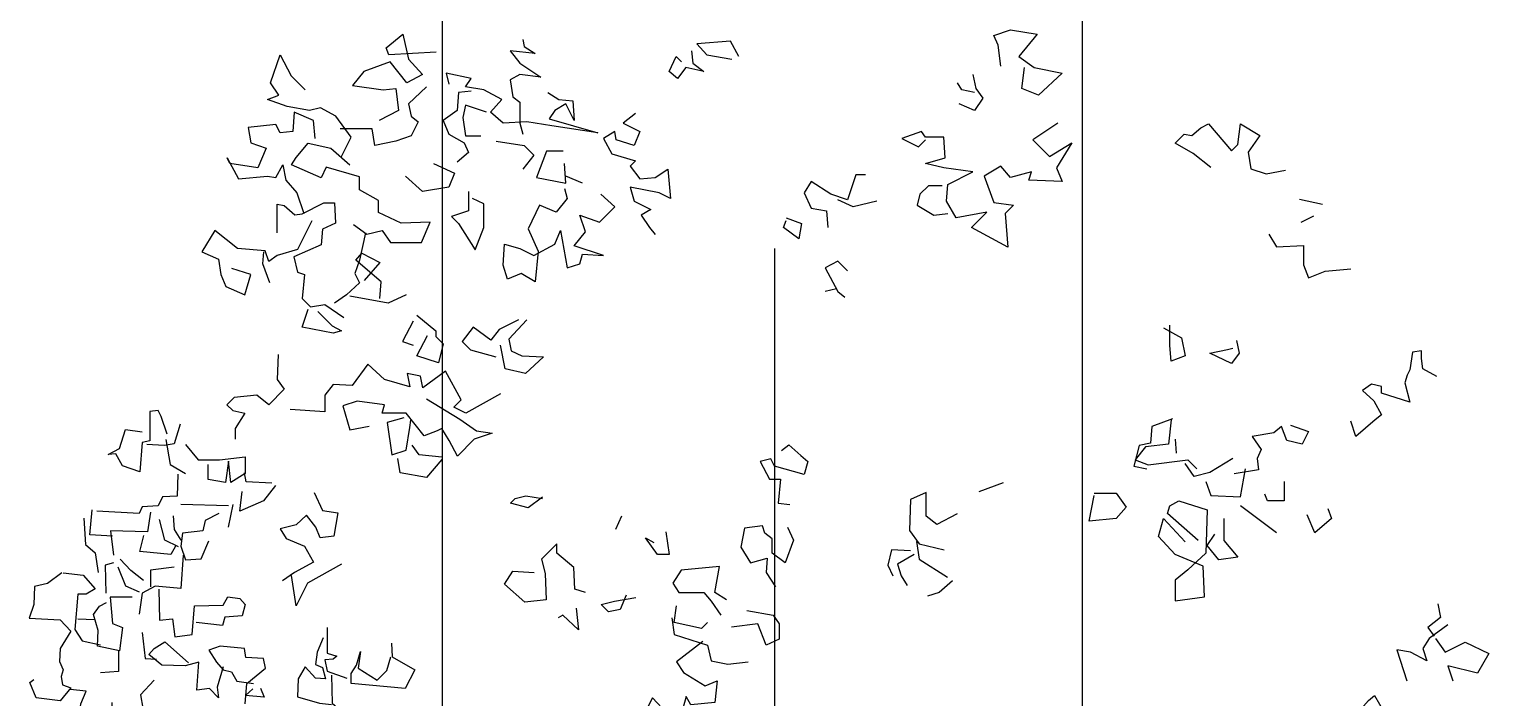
# Model space of a CAD drawing. Extents: x 941299 to 942979, y 2579300 to 2579597.
# Drawn here: x 941926.1 to 941941.98, y 2579518.8 to 2579526.08 of the extents above; entities that cross this region are included whole.
import ezdxf

# ---------------------------------------------------------------- set-up
doc = ezdxf.new("R2010")
doc.units = 0
doc.linetypes.add('DASHDOT', pattern=[1, 0.5, -0.25, 0, -0.25])
doc.linetypes.add('HIDDEN', pattern=[0.375, 0.25, -0.125])
doc.layers.get('0').update_dxf_attribs({"linetype": 'CONTINUOUS'})
doc.layers.add('2', color=2, linetype='HIDDEN')
doc.layers.add('路面边线', color=7, linetype='CONTINUOUS')

# ---------------------------------------------------------------- blocks, each defined once
blk = doc.blocks.new('乔木02')
at = {"color": 3}
for points in [[(-672.5, 6622.5), (-663.3, 6692), (-649.4, 6724.4), (-705, 6743), (-793.1, 6729.1), (-732.8, 6654.9), (-783.8, 6617.9), (-876.5, 6599.4), (-797.7, 6525.2), (-742.1, 6548.4), (-751.3, 6617.9)], [(-579.8, 6594.7), (-589.1, 6548.4), (-612.3, 6516), (-584.5, 6474.3), (-533.5, 6497.4)], [(-1371.3, 6285.3), (-1311.6, 6332.2), (-1251.8, 6366.3), (-1281.7, 6396.1), (-1307.3, 6391.9), (-1337.2, 6417.5), (-1362.8, 6430.3), (-1439.6, 6340.7), (-1460.9, 6362), (-1469.5, 6430.3), (-1533.5, 6391.9), (-1495.1, 6336.4), (-1503.6, 6281), (-1554.8, 6263.9), (-1618.8, 6276.7)], [(-862.6, 6432.6), (-779.2, 6377), (-834.8, 6321.4), (-908.9, 6367.7), (-858, 6284.3), (-876.5, 6238), (-765.2, 6242.7), (-774.5, 6270.4), (-705, 6251.9), (-672.5, 6289), (-616.9, 6256.6), (-649.4, 6168.5), (-714.3, 6159.3), (-686.4, 6131.5), (-695.7, 6020.3), (-575.2, 6085.1), (-626.2, 6136.1), (-524.2, 6117.6), (-491.8, 6173.2), (-496.4, 6228.8), (-579.8, 6270.4), (-482.5, 6284.3), (-422.2, 6298.2), (-487.1, 6316.8), (-482.5, 6386.3), (-422.2, 6386.3), (-408.3, 6404.8), (-343.4, 6381.6), (-399, 6353.8), (-422.2, 6377)], [(-1742.6, 6161.6), (-1665.8, 6178.6)], [(-1712.7, 6123.2), (-1670, 6101.9)], [(-1563.3, 6063.5), (-1588.9, 6020.9), (-1678.6, 6025.1), (-1678.6, 5961.2), (-1695.6, 5918.5), (-1751.1, 5939.8), (-1836.5, 5948.4)], [(-1213.4, 5752.2), (-1273.2, 5718.1), (-1286, 5658.4), (-1239, 5641.3), (-1234.8, 5692.5), (-1234.8, 5760.7)], [(-1456.7, 5709.5), (-1465.2, 5666.9), (-1439.6, 5632.8), (-1367, 5666.9), (-1426.8, 5679.7), (-1443.9, 5683.9)], [(-2122.4, 5590.1), (-2075.4, 5615.7), (-2071.2, 5649.8), (-2071.2, 5675.4), (-2041.3, 5671.2), (-2032.8, 5611.5), (-2024.2, 5594.4), (-2015.7, 5568.8), (-2032.8, 5504.8), (-1938.9, 5534.7), (-1938.9, 5556), (-1904.7, 5564.5), (-1874.9, 5543.2), (-1913.3, 5509.1), (-1938.9, 5462.2), (-1917.5, 5445.1), (-1853.5, 5389.7), (-1836.5, 5440.9)], [(-1239, 5445.1), (-1230.5, 5364.1), (-1153.7, 5355.6), (-1119.5, 5312.9), (-1162.2, 5295.9), (-1294.5, 5312.9), (-1324.4, 5283.1)], [(-1243.3, 5449.4), (-1175, 5423.8), (-1170.7, 5368.4), (-1132.3, 5359.8), (-1115.3, 5291.6), (-1157.9, 5283.1)], [(-1635.9, 5428.1), (-1695.6, 5406.7), (-1674.3, 5364.1), (-1623.1, 5376.9), (-1606, 5423.8), (-1580.4, 5402.5), (-1507.9, 5389.7), (-1537.7, 5347), (-1524.9, 5317.2), (-1529.2, 5278.8), (-1448.1, 5266)], [(-1251.8, 5381.2), (-1256.1, 5334.2)], [(56.5, 5343.1), (32.7, 5362.9), (-7.1, 5327.2), (-30.9, 5307.4), (-19, 5263.7), (80.3, 5291.5), (92.3, 5315.3), (128, 5307.4), (96.2, 5247.8), (60.5, 5247.8), (68.4, 5168.4), (28.7, 5164.4)], [(-1443.9, 5317.2), (-1367, 5270.3), (-1315.8, 5257.5), (-1286, 5300.1)], [(-1354.2, 5240.4), (-1371.3, 5193.5), (-1469.5, 5189.2), (-1486.5, 5283.1)], [(-1614.6, 5240.4), (-1614.6, 5176.5), (-1559.1, 5176.5), (-1550.5, 5197.8)], [(-983, 5202), (-1055.5, 5202), (-1089.7, 5155.1), (-1055.5, 5116.8), (-965.9, 5108.2), (-983, 5193.5)], [(-1759.6, 5150.9), (-1772.4, 5116.8), (-1717, 5069.8), (-1691.4, 5129.5)], [(-1588.9, 5069.8), (-1469.5, 5159.4)], [(-1414, 5116.8), (-1414, 5044.3), (-1460.9, 4988.8), (-1396.9, 4980.3), (-1358.5, 5027.2), (-1384.1, 5065.6)], [(-384.5, 4997.7), (-328.9, 4965.9), (-340.8, 4926.2), (-360.7, 4894.4)], [(239.3, 4846.8), (279, 4870.6), (263.1, 4958), (390.2, 4946), (418.1, 4902.4), (398.2, 4870.6), (314.8, 4870.6), (290.9, 4842.8), (259.1, 4795.2)]]:
    blk.add_lwpolyline(points, dxfattribs=at)
at = {"color": 94}
for points in [[(198.9, 6654.9), (226.7, 6705.9), (338, 6696.6), (305.5, 6659.6), (222.1, 6645.7)], [(917.4, 6710.5), (912.8, 6687.4), (875.7, 6664.2), (959.1, 6673.5), (926.7, 6631.8), (857.2, 6585.5), (926.7, 6594.7), (959.1, 6576.2), (949.9, 6520.6), (926.7, 6502.1), (926.7, 6432.6), (917.4, 6395.5)], [(1204.8, 6668.8), (1362.4, 6659.6), (1371.7, 6682.7), (1316.1, 6729.1), (1297.5, 6645.7), (1251.2, 6594.7), (1302.2, 6566.9), (1357.8, 6636.4), (1445.9, 6604), (1482.9, 6557.7), (1381, 6543.8), (1339.2, 6548.4), (1330, 6474.3), (1394.9, 6441.9)], [(356.5, 6673.5), (351.9, 6631.8), (314.8, 6604), (375.1, 6617.9), (402.9, 6580.8), (430.7, 6604), (407.5, 6654.9), (389, 6636.4)], [(1520, 6321.4), (1487.6, 6386.3), (1538.6, 6455.7), (1589.6, 6483.5), (1626.6, 6474.3), (1700.8, 6488.2), (1765.7, 6511.3), (1728.6, 6525.2), (1756.4, 6566.9), (1724, 6659.6), (1686.9, 6590.1), (1640.5, 6543.8)], [(-584.5, 6534.5), (-542.7, 6543.8), (-528.8, 6566.9)], [(834, 6534.5), (796.9, 6511.3), (750.5, 6506.7), (745.9, 6441.9), (773.7, 6497.4), (810.8, 6474.3), (829.3, 6446.5), (667.1, 6400.2), (820.1, 6423.3), (903.5, 6437.2), (982.3, 6432.6), (1024, 6469.6), (987, 6511.3), (1047.2, 6543.8), (1107.5, 6553), (1088.9, 6580.8), (1172.4, 6599.4), (1163.1, 6562.3)], [(1237.3, 6553), (1297.5, 6497.4), (1288.3, 6455.7), (1265.1, 6437.2), (1288.3, 6390.9), (1339.2, 6372.4), (1408.8, 6358.5), (1418, 6414.1), (1524.7, 6414.1)], [(1088.9, 6539.1), (1130.6, 6534.5), (1135.3, 6474.3), (1181.6, 6441.9), (1163.1, 6395.5), (1112.1, 6367.7), (1098.2, 6335.3), (1135.3, 6302.9)], [(541.9, 6465), (583.7, 6432.6), (528, 6404.8), (546.6, 6358.5), (606.8, 6377), (611.5, 6404.8), (648.6, 6381.6), (620.8, 6330.7), (541.9, 6307.5), (560.5, 6289), (528, 6247.3), (477.1, 6251.9), (435.3, 6279.7), (426.1, 6182.4), (463.1, 6201), (560.5, 6219.5), (546.6, 6173.2), (491, 6145.4), (523.4, 6126.8), (495.6, 6085.1), (477.1, 6062)], [(1037.9, 6469.6), (1107.5, 6492.8), (1116.7, 6451.1), (1107.5, 6390.9), (1056.5, 6390.9)], [(1608.1, 6381.6), (1612.7, 6441.9), (1677.6, 6469.6), (1682.3, 6404.8), (1724, 6400.2), (1737.9, 6428), (1830.6, 6418.7), (1821.3, 6367.7), (1770.3, 6349.2), (1798.2, 6284.3), (1890.9, 6298.2), (1900.1, 6316.8), (1863, 6247.3), (1765.7, 6256.6), (1737.9, 6251.9), (1714.7, 6293.6), (1705.4, 6242.7), (1668.4, 6201), (1645.2, 6131.5)], [(783, 6339.9), (838.6, 6339.9), (871.1, 6251.9), (773.7, 6233.4), (778.4, 6298.2)], [(1214.1, 6298.2), (1144.6, 6265.8), (1163.1, 6219.5), (1251.2, 6205.6), (1306.8, 6256.6)], [(-477.8, 6224.1), (-431.5, 6224.1), (-403.7, 6196.3), (-394.4, 6159.3), (-450, 6126.8), (-496.4, 6131.5)], [(-222.9, 6261.2), (-190.5, 6261.2), (-162.6, 6177.8), (-107, 6196.3), (-42.1, 6238), (-18.9, 6201), (-42.1, 6150), (-93.1, 6140.7), (-97.7, 6085.1)], [(778.4, 6214.9), (769.1, 6182.4), (806.2, 6136.1), (861.8, 6159.3), (898.9, 6080.5), (866.4, 6006.4), (875.7, 5904.5), (922.1, 5932.3), (968.4, 5913.7), (982.3, 5960.1), (977.7, 6029.6), (926.7, 6015.7), (880.3, 5992.5), (810.8, 6029.6), (792.3, 6075.9), (769.1, 5950.8), (727.4, 5964.7), (718.1, 5997.1), (648.6, 5992.5), (745.9, 6024.9), (708.8, 6071.3), (727.4, 6126.8), (662.5, 6103.7), (611.5, 6154.6), (657.8, 6196.3)], [(718.1, 6233.4), (773.7, 6256.6)], [(-260, 6173.2), (-181.2, 6154.6), (-130.2, 6177.8)], [(1098.2, 6205.6), (1098.2, 6140.7), (1153.8, 6122.2), (1130.6, 6099), (1075, 6011), (1047.2, 6085.1), (1047.2, 6163.9), (1084.3, 6182.4)], [(1734.3, 6067.7), (1734.3, 6163), (1710.4, 6159.1), (1674.7, 6127.3), (1650.8, 6131.3), (1579.3, 6167), (1543.6, 6167), (1539.6, 6099.5), (1583.3, 6079.6), (1587.3, 6028), (1678.6, 5988.3), (1666.7, 5936.7), (1642.9, 5928.8), (1650.8, 5849.4), (1623, 5821.6), (1575.3, 5829.5), (1511.8, 5785.8)], [(41.3, 6117.6), (-9.7, 6099), (-0.4, 6048.1), (50.6, 6085.1), (41.3, 6108.3)], [(1440.3, 6067.7), (1460.1, 5976.4), (1476, 5932.7), (1460.1, 5901), (1503.8, 5861.3), (1543.6, 5833.5)], [(1619, 6107.4), (1666.7, 6012.1), (1734.3, 5992.3), (1762.1, 5972.4), (1774, 6008.2), (1865.4, 6016.1), (1940.9, 6075.7), (1984.6, 6004.2), (1928.9, 5980.4), (1921, 5928.8), (1905.1, 5889.1), (1841.5, 5861.3), (1821.7, 5928.8), (1885.2, 5948.6)], [(-162.6, 5941.5), (-130.2, 5974), (-88.5, 5950.8), (-130.2, 5872.1), (-153.4, 5853.5)], [(1392.6, 5849.4), (1388.6, 5904.9), (1472, 5976.4), (1452.2, 6000.2), (1392.6, 5968.5), (1444.2, 5908.9)], [(1758.1, 5901), (1781.9, 5964.5), (1778, 6004.2)], [(-125.6, 5881.3), (-88.5, 5872.1)], [(1305.2, 5861.3), (1364.8, 5833.5), (1491.9, 5857.3)], [(903.9, 5777.9), (963.5, 5714.4), (955.6, 5674.7), (919.8, 5658.8), (848.3, 5654.8), (907.9, 5599.2), (975.4, 5615.1), (991.3, 5694.5)], [(931.7, 5777.9), (995.3, 5746.1), (1023.1, 5710.4), (1082.7, 5754.1), (1118.4, 5706.4), (1090.6, 5678.6), (1007.2, 5654.8)], [(1269.4, 5793.8), (1205.9, 5742.2), (1205.9, 5722.3), (1182, 5698.5), (1197.9, 5634.9), (1269.4, 5658.8), (1233.7, 5726.3)], [(1599.2, 5805.7), (1551.5, 5758), (1519.7, 5742.2), (1547.5, 5734.2), (1650.8, 5754.1), (1631, 5813.6)], [(1281.3, 5773.9), (1317.1, 5706.4), (1281.3, 5694.5)], [(1730.3, 5662.7), (1734.3, 5579.4), (1710.4, 5547.6), (1762.1, 5496), (1801.8, 5527.7), (1877.3, 5519.8), (1901.1, 5496), (1881.3, 5476.1), (1841.5, 5468.2), (1873.3, 5416.6), (1873.3, 5380.8)], [(2099.6, 5398.2), (2119.7, 5456.2), (2129.8, 5476.3), (2157.5, 5473.8), (2157.5, 5375.6), (2182.7, 5370.5), (2190.3, 5272.3), (2248.2, 5292.5), (2270.9, 5332.8), (2296.1, 5330.2), (2258.3, 5350.4), (2238.2, 5413.3), (2182.7, 5405.8)], [(2056.7, 5431), (2076.9, 5365.5), (2109.6, 5360.5), (2167.6, 5363)], [(2039.1, 5363), (1996.2, 5312.6), (1925.7, 5312.6), (1840, 5322.7), (1840, 5267.3), (1887.9, 5237.1), (1895.4, 5307.6), (1905.5, 5237.1), (1963.5, 5247.1), (1963.5, 5297.5)], [(2104.6, 5380.6), (2089.5, 5297.5), (2039.1, 5267.3)], [(1751.8, 5234.5), (1837.5, 5239.6), (1842.5, 5269.8)], [(2064.3, 5264.8), (2066.8, 5191.7), (2114.7, 5189.2), (2129.8, 5159), (2182.7, 5156.5), (2192.8, 5133.8), (2333.9, 5141.4)], [(-680, 5236.2), (-598.9, 5206.3)], [(-527.5, 5132.7), (-460, 5096.9), (-424.2, 5124.7), (-424.2, 5204.1), (-372.6, 5180.3), (-368.6, 5077.1), (-400.4, 5033.4), (-483.8, 5013.5)], [(-1328.6, 5044.3), (-1226.2, 5133.8), (-1234.8, 5159.4), (-1264.6, 5176.5), (-1358.5, 5146.6), (-1354.2, 5001.6), (-1294.5, 4946.2), (-1251.8, 4912), (-1251.8, 4843.8), (-1350, 4856.6), (-1345.7, 4959), (-1251.8, 4997.3), (-1196.3, 5057), (-1213.4, 5116.8), (-1286, 5040)], [(851.1, 5188.2), (898.8, 5152.5), (958.4, 5168.4), (942.5, 5184.3), (906.7, 5192.2), (851.1, 5184.3)], [(588.9, 5124.7), (608.8, 5081)], [(36.6, 5089), (16.8, 5045.3), (44.6, 4969.9), (88.3, 5001.6), (88.3, 5049.3), (112.1, 5069.1), (120.1, 5092.9), (179.7, 5085), (191.6, 5021.5), (159.8, 4969.9), (104.2, 4985.7), (108.2, 4938.1), (76.4, 4890.5)], [(441.9, 5073.1), (430, 4997.7), (469.7, 4997.7), (509.4, 5053.2), (481.6, 5037.4)], [(-392.4, 5041.3), (-400.4, 4981.8), (-495.7, 4922.2)], [(-372.6, 5009.6), (-309, 5013.5), (-297.1, 4961.9), (-313, 4926.2)], [(708.1, 4870.6), (743.8, 4882.5), (747.8, 4954), (803.4, 5001.6), (803.4, 5033.4), (855.1, 4981.8), (843.2, 4934.1), (839.2, 4846.8), (910.7, 4838.8), (978.3, 4898.4), (950.4, 4942.1), (878.9, 4938.1)], [(-511.6, 4910.3), (-467.9, 4870.6), (-428.2, 4858.7)], [(2127.3, 4882), (2124.8, 4778.7), (2081.9, 4783.7), (2074.4, 4723.3), (2016.4, 4730.9), (2008.8, 4826.6), (1913.1, 4829.1), (1898, 4856.8), (1857.6, 4851.7), (1840, 4831.6), (1850.1, 4793.8), (1908, 4788.8), (1915.6, 4761.1), (2003.8, 4771.2)], [(-2125.9, 4833.6), (-2134.1, 4788.2), (-2092.8, 4755.2), (-2113.5, 4726.3)], [(171.7, 4811), (84.3, 4795.2), (64.5, 4767.4), (64.5, 4715.8), (108.2, 4695.9), (136, 4767.4), (223.4, 4755.5)], [(302.8, 4771.3), (322.7, 4751.5), (414.1, 4771.3), (406.1, 4826.9)], [(-2158.9, 4763.4), (-2096.9, 4718), (-2076.3, 4685), (-2088.7, 4643.7), (-2035, 4672.6), (-1989.6, 4680.9), (-2022.6, 4577.7)], [(422, 4787.2), (414.1, 4731.6), (302.8, 4695.9), (290.9, 4644.3), (235.3, 4632.4), (167.8, 4640.3)], [(-2117.6, 4718), (-2150.6, 4672.6), (-2183.7, 4689.2), (-2216.7, 4705.7), (-2295.2, 4668.5), (-2258, 4602.5), (-2158.9, 4627.2), (-2175.4, 4577.7)], [(1354, 4702.4), (1351.5, 4657), (1275.9, 4614.2), (1308.6, 4551.3), (1487.5, 4568.9), (1487.5, 4601.6), (1469.9, 4629.3), (1457.3, 4674.7), (1464.9, 4619.3), (1401.9, 4579), (1369.1, 4611.7), (1356.5, 4657)], [(-1898.7, 4367.2), (-1915.2, 4416.7), (-1973, 4420.9), (-1861.5, 4441.5), (-1861.5, 4474.5), (-1894.6, 4511.7), (-1915.2, 4528.2), (-1948.3, 4470.4), (-1997.8, 4458), (-2026.7, 4466.3)], [(1789.3, 4553.2), (1776.7, 4523), (1839.7, 4528), (1814.5, 4550.7)]]:
    blk.add_lwpolyline(points, dxfattribs=at)
at = {"color": 106}
for points in [[(1005.5, 6372.4), (912.8, 6358.5), (880.3, 6326), (917.4, 6279.7)], [(1480, 6095.5), (1436.3, 6063.8), (1384.6, 6075.7), (1356.8, 6036), (1253.5, 6036), (1225.7, 6103.5), (1321.1, 6099.5), (1396.6, 6135.2), (1396.6, 6174.9), (1460.1, 6210.7), (1460.1, 6254.3), (1571.4, 6286.1), (1587.3, 6250.4), (1686.6, 6294), (1670.7, 6317.9), (1631, 6365.5), (1555.5, 6349.6), (1491.9, 6294)], [(991.3, 5531.7), (1106.5, 5468.2), (1146.3, 5488), (1122.4, 5511.9), (1174.1, 5607.2), (1249.6, 5551.6), (1257.5, 5591.3), (1301.2, 5599.2), (1293.3, 5555.5), (1376.7, 5579.4), (1432.3, 5631), (1484, 5559.5), (1547.5, 5563.5), (1575.3, 5527.7), (1575.3, 5472.2), (1690.6, 5480.1)], [(1237.6, 5515.8), (1126.4, 5448.3), (1070.8, 5408.6), (1019.1, 5400.7), (1078.7, 5380.8), (1134.3, 5325.2), (1162.1, 5376.9), (1186, 5416.6), (1201.9, 5408.6), (1245.6, 5392.7), (1305.2, 5468.2), (1384.6, 5468.2), (1376.7, 5496), (1468.1, 5507.9), (1515.7, 5492), (1491.9, 5412.6), (1428.3, 5424.5)], [(1313.1, 5452.3), (1368.7, 5436.4), (1352.9, 5329.2), (1305.2, 5345.1), (1293.3, 5420.5), (1289.3, 5444.4)], [(1186, 5321.3), (1261.5, 5329.2), (1285.3, 5361)], [(1186, 5313.3), (1237.6, 5253.8), (1325, 5269.7), (1333, 5317.3)], [(1610.7, 5204.3), (1583, 5143.9), (1532.6, 5136.3), (1545.2, 5058.2), (1590.5, 5053.2), (1605.6, 5088.5), (1635.9, 5128.8), (1671.2, 5096), (1724.1, 5083.4), (1703.9, 5050.7), (1643.4, 5025.5), (1613.2, 4972.6), (1676.2, 4937.4), (1716.5, 4909.7)], [(1739.2, 5227), (1779.5, 5176.6), (1857.6, 5141.4), (1850.1, 5206.8)], [(1895.4, 5088.5), (1880.3, 5164)], [(1895.4, 5159), (2054.2, 5164)], [(2281, 5058.2), (2356.6, 5063.3), (2349, 5146.4)], [(1928.2, 5133.8), (1973.6, 5111.1), (1981.1, 5075.9), (2049.2, 5068.3), (2054.2, 5025.5), (2039.1, 4980.2), (1986.2, 4982.7), (1961, 5043.1)], [(2079.4, 5126.2), (2076.9, 5080.9), (2054.2, 5045.7)], [(2061.8, 5023), (2107.1, 5045.7), (2124.8, 5113.7)], [(2155, 5138.8), (2165.1, 5073.4), (2288.6, 5075.9), (2278.5, 4995.3)], [(2376.8, 5118.7), (2371.7, 5030.5), (2339, 5002.8), (2328.9, 4937.4)], [(2071.8, 5025.5), (2087, 4997.8), (2190.3, 5007.9), (2177.7, 5060.8)], [(1520, 4965.1), (1633.4, 4902.1), (1671.2, 4826.6), (1686.3, 4927.3)], [(2046.6, 4995.3), (2054.2, 4884.5), (2139.9, 4892), (2182.7, 4869.4), (2192.8, 4798.9)], [(2076.9, 4955), (2155, 4944.9), (2155, 4889.5)], [(2178, 4911.4), (2220.9, 4944.1), (2256.1, 4981.9)], [(2263.7, 4956.7), (2238.5, 4893.8), (2193.1, 4873.6)], [(2278.5, 4970.1), (2306.2, 4962.5), (2303.7, 4869.4)], [(2445.1, 4936.6), (2379.6, 4929), (2339.3, 4883.7), (2369.5, 4866.1), (2397.3, 4866.1), (2407.3, 4747.7), (2382.1, 4709.9), (2321.7, 4697.3)], [(2450.2, 4936.6), (2498.1, 4901.3), (2540.9, 4891.2), (2543.4, 4830.8), (2558.5, 4785.5), (2455.2, 4780.4), (2419.9, 4742.7), (2455.2, 4684.7), (2457.7, 4641.9), (2445.1, 4614.2), (2452.7, 4591.6), (2447.7, 4563.8), (2419.9, 4553.8), (2455.2, 4511), (2535.9, 4521), (2556, 4571.4), (2543.4, 4581.5)], [(573, 4862.7), (592.9, 4815), (632.6, 4807.1), (656.4, 4830.9), (612.7, 4842.8), (541.2, 4854.7)], [(2215.8, 4856), (2288.9, 4856), (2281.3, 4767.8), (2248.6, 4755.2), (2258.7, 4677.2), (2331.7, 4692.3), (2329.2, 4745.2), (2344.3, 4798.1), (2324.2, 4825.8), (2301.5, 4838.4)], [(739.9, 4819), (731.9, 4747.5), (783.6, 4795.2), (799.5, 4787.2)], [(2341.8, 4780.4), (2397.3, 4782.9)], [(1568.2, 4755.2), (1568.2, 4669.6), (1535.4, 4659.5), (1548, 4649.5), (1575.7, 4647), (1568.2, 4609.2), (1502.7, 4586.5)], [(1580.8, 4720), (1600.9, 4672.1), (1606, 4631.8), (1583.3, 4621.8), (1573.2, 4584), (1606, 4586.5), (1641.3, 4624.3), (1663.9, 4584), (1666.5, 4523.6), (1593.4, 4503.4), (1553.1, 4498.4)], [(2183.1, 4737.6), (2173, 4652), (2135.2, 4649.5)], [(318.7, 4707.8), (406.1, 4640.3), (382.3, 4604.6), (310.8, 4560.9), (271.1, 4576.8), (279, 4505.3), (358.5, 4497.4), (374.4, 4525.2), (390.2, 4465.6), (437.9, 4469.6), (485.6, 4521.2), (505.5, 4481.5), (489.6, 4429.9), (461.8, 4425.9), (437.9, 4449.7), (410.1, 4441.8), (358.5, 4402.1)], [(1840.3, 4500.9), (1835.3, 4568.9), (1772.3, 4619.3), (1779.9, 4652), (1837.8, 4654.5), (1842.9, 4684.7), (1923.5, 4692.3), (1961.3, 4679.7), (1936.1, 4639.4), (1913.4, 4614.2), (1885.7, 4606.7), (1868.1, 4576.4), (1812.6, 4568.9)], [(1913.4, 4624.3), (1933.6, 4556.3), (1928.5, 4521), (1958.8, 4551.3), (2001.6, 4546.2), (1994.1, 4639.4), (2039.4, 4626.8), (2117.5, 4629.3), (2160.4, 4664.6), (2142.7, 4684.7), (2107.5, 4707.4), (2029.3, 4636.9)], [(2261.2, 4676.5), (2261.2, 4608.5), (2321.7, 4603.5)], [(1553.1, 4596.6), (1550.5, 4503.4), (1525.3, 4480.7), (1507.7, 4397.6)], [(2142.7, 4579), (2188.1, 4531.1), (2180.5, 4485.8), (2120.1, 4468.2)], [(2283.9, 4505.3), (2283.9, 4402), (2379.6, 4399.5), (2394.7, 4437.3), (2387.2, 4500.2), (2369.5, 4543), (2422.5, 4548.1)]]:
    blk.add_lwpolyline(points, dxfattribs=at)

msp = doc.modelspace()

# ---------------------------------------------------------------- linework, layer by layer
at = {"layer": '2', "color": 4, "linetype": 'DASHDOT', "ltscale": 10}
msp.add_line((941934.2134, 2579488.38942), (941934.2134, 2579535.82595), dxfattribs=at)
at = {"layer": '路面边线'}
for p, q in [((941930.59892, 2579503.54702), (941930.59892, 2579531.08508)), ((941937.55952, 2579503.56112), (941937.55952, 2579531.08508))]:
    msp.add_line(p, q, dxfattribs=at)

# ---------------------------------------------------------------- block references
at = {"xscale": -0.003270758432336152, "yscale": 0.00327075831592083, "zscale": 0.0032707584}
msp.add_blockref('乔木02', (941934.47298, 2579504.01395), dxfattribs=at)

doc.saveas('drawing.dxf')
